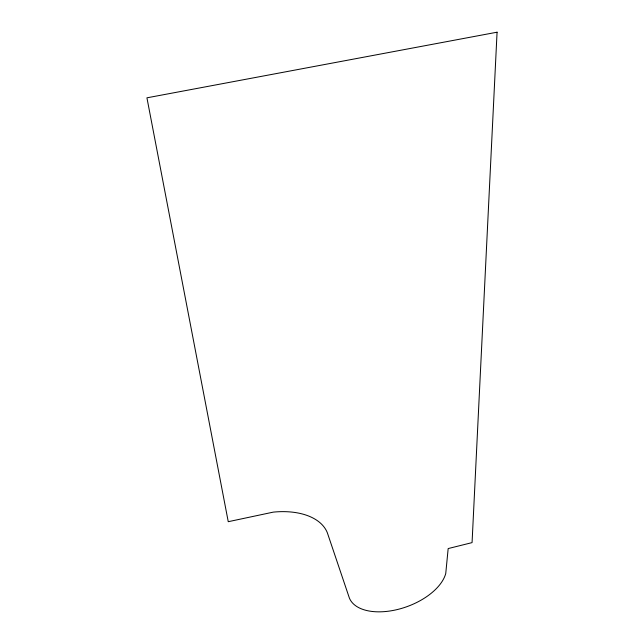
<?xml version="1.0" encoding="UTF-8"?>
<svg xmlns="http://www.w3.org/2000/svg" width="644" height="644" viewBox="0 0 644 644"><rect width="100%" height="100%" fill="white"/><g stroke="black" fill="none" stroke-linecap="round" stroke-linejoin="round"><path stroke-width="0.97" d="M497.071 32.2L472.068 542.618L448.168 548.567L445.753 573.482A51.206 28.167 -19.8 0 1 398.201 609.329A51.206 28.167 -19.8 0 1 349.289 597.785L327.369 532.846A66.163 38.865 -16.2 0 0 273.298 512.125L228.25 521.696L146.929 97.824L497.071 32.2"/></g></svg>
